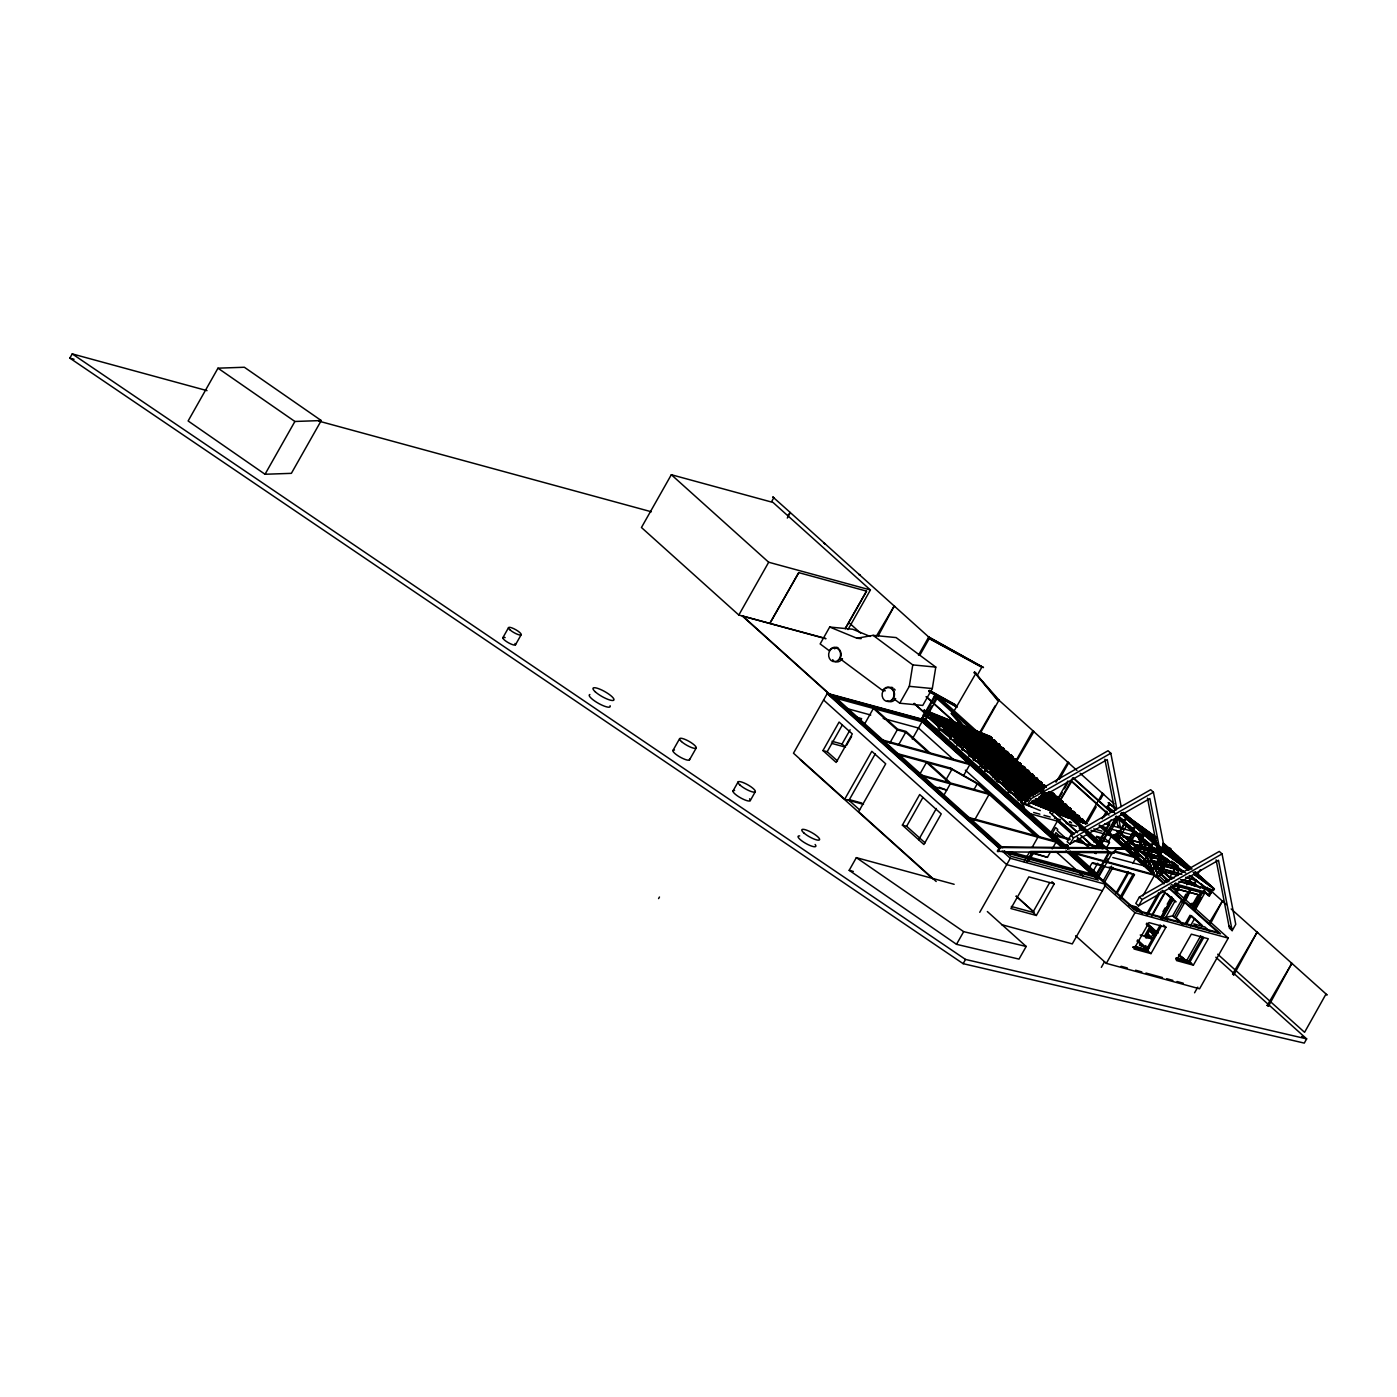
<?xml version="1.0" encoding="UTF-8"?>
<svg xmlns="http://www.w3.org/2000/svg" width="1397" height="1397" viewBox="0 0 1397 1397"><rect width="100%" height="100%" fill="white"/><g stroke="black" fill="none" stroke-linecap="round" stroke-linejoin="round"><path stroke-width="1.5" d="M1152.141 933.231L1152.56 932.288M1153.573 934.541L1153.678 933.685M882.747 690.555A7.491 6.426 -84.5 0 1 891.67 688.197A7.491 6.426 -84.5 0 1 893.434 698.517L899.755 703.215L909.307 686.329L912.765 664.902L873.108 635.356L856.937 638.254L829.696 627.043L820.144 643.93L829.294 650.74A7.491 6.426 -84.5 0 1 838.217 648.383A7.491 6.426 -84.5 0 1 839.981 658.703L882.747 690.555L885.296 690.799M899.755 703.215L922.771 705.433L932.323 688.546L935.78 667.102L896.106 637.573L873.108 635.356M1153.224 932.986L1152.193 933.685L1152.42 932.41M1153.451 934.698L1154.655 934.296M1190.925 904.453L1192.514 903.353L1192.2 905.605M1169.97 849.481L1170.389 848.398L999.711 846.914L997.283 851.175L1005.403 851.873L1004.705 851.244M1170.389 848.398L1170.669 850.092L1115.312 848.992L1167.875 849.463M929.057 637.172L983.488 667.574L928.394 636.945L929.651 637.643L928.586 638.15L982.772 667.382M1152.735 938.278L1148.491 934.453L1147.775 936.06L1152.019 939.884M1111.418 852.746L1114.247 852.816L1116.011 849.62M1215.827 957.224L1306.666 1038.879L1304.274 1043.105L963.144 963.668L69.85 358.121L72.242 353.895L207.018 390.636M217.984 368.179L188.124 420.968L265.028 474.264L291.379 473.339L321.258 420.549L244.353 367.254L217.984 368.179L294.889 421.475L321.258 420.549M265.028 474.264L294.889 421.475M502.868 637.713L508.543 627.655M515.51 644.733L521.203 634.675M847.996 629.558L870.401 589.971L773.03 502.449L671.328 474.718L641.45 527.507L738.821 615.029L825.889 638.761M771.773 501.348L773.816 497.716L772.733 496.861L789.776 512.07C789.48 513.188 791.662 510.586 787.733 515.703M787.297 518.06L790.37 512.629L928.726 637.015L918.493 655.123M738.821 615.029L768.682 562.24L870.401 589.971M825.575 638.429L742.278 615.972L830.866 695.619M672.935 750.503L679.606 738.716M689.559 759.741L696.247 747.936M798.752 572.63L769.957 623.184L798.752 572.63L866.559 591.123L845.325 628.65M658.581 898.603L659.471 897.014M733.006 790.964L738.035 782.076M845.185 628.528L866.559 591.123M750.294 800.551L755.323 791.662M922.841 719.734L827.181 693.663L793.479 753.21L844.696 799.241L863.468 804.358M999.571 848.101L829.416 695.147L830.01 694.082L923.12 719.472M875.919 636.927L894.29 605.914L878.259 635.827M822.955 750.573L839.091 722.057L852.31 733.931L836.174 762.448L822.955 750.573L827.199 751.726L837.484 760.963M827.199 751.726L842.321 724.991M831.983 741.283L842.042 744.025L850.109 729.775M846.53 745.369L851.576 736.463M859.626 722.214L861.652 718.652L855.61 717.01M863.922 725.183L873.387 708.436L897.258 729.898L905.745 732.203L928.219 752.407M919.837 655.21L929.442 638.219M844.696 799.241L871.815 751.307L885.715 763.81L858.596 811.744L936.2 881.507M848.939 800.394L875.255 753.874M889.889 742.925L897.258 729.898M898.376 745.23L905.745 732.203M1107.402 848.608L937.474 695.846L934.925 695.147L921.426 719.001L1065.771 848.765M935.03 696.824L922.718 718.582L925.268 719.263L937.579 697.522M912.258 739.048L922.072 721.708L1062.698 848.119M926.63 715.02L931.747 705.956M933.807 702.342L937.474 695.846M922.928 721.935L923.522 720.887L834.638 696.649L834.044 697.714L922.928 721.935L1063.571 848.381M938.994 726.615L927.66 716.731L925.879 719.892L937.841 730.893M987.347 911.543L1026.184 946.45L1019.007 959.11L956.508 944.32L849.184 870.314L856.344 857.636L954.151 884.301M949.681 733.023L938.592 728.553L939.71 724.746M938.592 728.553L940.391 725.375L1008.599 753.123M938.487 732.045L941.141 729.129L950.746 737.773M999.03 700.072L997.493 700.246L974.442 672.184L999.099 700.194L997.79 699.478L999.03 700.072L979.507 734.63M962.289 726.405L951.392 713.832L952.929 713.64L951.147 713.361L951.986 713.675M997.493 700.246L998.576 700.596L974.408 672.219L975.665 672.795L974.111 672.987M919.121 775.422L926.49 762.395L948.93 782.564L920.361 774.776M977.533 674.821L981.794 667.277L928.586 638.15M1007.359 762.203L949.716 738.542L951.497 735.363L1020.107 762.972L1021.137 764.386M950.397 739.17L952.195 735.992L998.872 754.904M902.375 825.138L919.697 794.526L941.246 813.892L923.923 844.521L902.375 825.138L906.618 826.291L925.093 842.897M906.618 826.291L922.911 797.477M957.731 742.488L956.159 741.074L957.731 742.488L953.453 741.563M975.281 755.061L962.219 749.787L963.319 745.998M962.219 749.787L964.017 746.609L1032.645 774.235L1033.675 775.649M945.594 780.486L951.916 769.328L950.519 768.071L896.525 753.35M960.263 755.515L960.857 754.45M918.702 839.684L936.357 808.496M943.621 795.661L950.309 783.822M963.493 775.789L969.815 764.613L882.625 740.847M1034.234 784.695L973.36 759.793L975.158 756.615L1023.879 776.365M974.041 760.422L975.839 757.244M979.681 766.778L982.807 761.26M974.128 789.34L977.271 783.752L978.983 784.223L1037.901 837.187L1032.173 847.333M985.182 770.411L986.981 767.25L1042.441 789.34M996.952 775.527L985.863 771.057L987.662 767.879L1036.399 787.646M974.355 820.441L989.093 794.387L921.758 776.034M997.004 781.028L998.803 777.867L1036.487 793.077M1008.774 786.144L997.685 781.674L999.484 778.496L1027.266 789.707M1015.497 761.505L1032.907 730.736L998.96 700.229M1016.09 762.133L1033.972 731.487L1032.785 730.718L1076.947 770.428M1028.314 799.765L1009.507 792.309L1010.625 788.502M1009.507 792.309L1011.306 789.13L1029.327 796.465M1017.435 799.538L1019.513 795.871M1018.134 800.167L1020.212 796.482L1019.618 795.364M1018.832 800.778L1020.91 797.111M1020.648 802.28L1022.447 799.136L1026.411 800.725M1021.364 801.476L1023.442 797.809M1040.311 810.592L1021.329 802.926L1023.268 799.555L1027.232 801.145M1116.762 808.601L1107.227 759.584L1027.319 805.178L1024.542 802.681L1028.122 796.342L1108.031 750.748L1110.807 753.245L1121.18 806.575M997.982 851.803L1000.392 847.525L1171.088 849.009M1027.319 805.178L1030.916 798.84L1110.807 753.245M1094.235 875.936L1003.657 851.244L1098.758 876.827M956.508 944.32L963.686 931.659L1026.184 946.45M979.734 912.328L1010.31 858.282L1105.97 884.371L1072.285 943.918L1001.579 924.639M1056.01 782.215L1067.989 762.116L1068.74 762.745L1059.397 779.264M963.144 963.668L965.519 959.442L1306.666 1038.879M1074.083 834.341L1049.933 812.635L1067.832 780.993M1054.718 805.894L1062.226 792.605M1064.374 788.816L1067.605 783.106M1024.071 861.635L1029.292 852.397L1047.436 857.339L1050.3 852.275M1053.809 811.343L1071.831 781.185L1108.258 813.945M1026.568 861.984L1031.754 852.799M1027.022 861.914L1031.178 854.562M1029.222 860.482L1033.396 853.078M1050.998 832.402L1057.372 821.139L1072.669 834.9M1051.4 835.022L1055.626 827.548L1057.739 829.434L1057.127 830.499L1066.837 839.23M1054.735 834.707L1055.94 832.612L1060.794 836.978M1052.22 848.905L1056.045 842.147L968.854 818.38M1165.063 851.943L1153.433 792.221L1150.657 789.724L1070.766 835.319L1067.168 841.658L1069.962 844.155L1149.853 798.56L1160.628 853.969M1069.962 844.155L1073.542 837.816L1153.433 792.221M1011.341 906.478L1032.854 912.346L1049.723 882.537M1085.591 822.641L1102.582 793.304L1103.508 794.002L1100.399 799.503M1087.931 821.541L1096.243 806.855M1054.264 883.812L1028.838 876.879L1010.904 908.539L1036.347 915.472L1054.264 883.812L1051.941 881.717M1102.198 818.817L1106.494 811.22M1107.559 809.317L1110.405 809.125L1114.666 812.949M1103.979 817.14L1107.088 811.657M1093.624 841.902L1096.715 836.436L1105.289 838.776L1109.462 842.531L1106.372 847.996M1111.086 819.882L1094.986 848.346L1080.737 835.546M1097.972 844.783L1104.416 833.398M1106.564 829.608L1109.794 823.898M1098.147 848.328L1116.57 816.145L1166.687 860.989M1098.985 848.555L1116.902 816.913L1116.046 816.686M1088.769 868.707L1091.913 863.136L1134.469 874.749L1120.796 898.9M1113.601 824.719L1117.897 817.14M1108.432 841.57L1111.61 835.93L1090.935 830.289M1093.502 870.61L1097.675 863.224M1113.706 835.057L1115.662 836.803L1116.133 835.965M1121.808 828.386L1123.607 825.225M1030.48 851.472L1109.026 851.646M1124.864 823.601L1115.801 839.632L1118.176 840.278L1126.768 825.103L1124.393 824.457M1005.054 852.502L1098.164 877.892L1112.256 852.973L1109.724 852.275L1095.615 877.194L1066.802 851.279M1119.765 835.982L1121.913 832.193M1103.787 866.088L1098.671 875.151L1099.369 875.779L1096.82 875.081L1070.189 851.14M1105.848 862.455L1107.891 858.841M1103.176 880.913L1111.541 866.123M1124.201 845.464L1126.314 841.71M1124.463 845.709L1126.593 841.954M1128.532 839.16L1127.344 836.82L1123.24 836.681M1104.573 882.153L1112.938 867.38M1124.288 847.263L1133.351 831.232L1135.726 831.879M1133.91 831.739L1124.847 847.752L1127.222 848.398L1134.731 835.127M1133.107 836.524L1126.663 847.909L1143.322 862.892M1135.761 845.674L1136.25 844.818L1138.188 846.582L1155.948 851.419M1133.491 853.392L1135.621 849.638M1142.956 839.859L1133.875 855.89L1136.25 856.536L1144.841 841.343M1136.774 854.126L1139.987 848.433M1115.644 893.713L1128.182 871.536M1132.775 863.451L1135.953 857.81L1113.217 851.611M1117.268 892.91L1128.828 872.479M1119.696 897.904L1133.351 873.736L1134.469 874.749M1142.362 863.503L1151.425 847.49L1153.8 848.136M1151.984 847.979L1142.921 864.01L1145.296 864.656L1153.887 849.481M1146.885 860.36L1144.737 864.167L1152.368 871.012M1149.033 856.571L1151.18 852.781M1146.815 867.642L1149.958 862.089M1152.717 858.579L1154.638 855.208L1150.639 854.126M1151.407 871.641L1160.47 855.61L1162.845 856.256M1161.029 856.117L1151.966 872.13L1153.782 872.287M1139.393 897.014L1135.796 903.353L1138.59 905.85L1218.481 860.255L1232.171 930.646L1235.751 924.308L1222.061 853.916L1219.284 851.419L1139.393 897.014L1142.17 899.511L1222.061 853.916M1155.93 868.497L1161.291 858.998M1155.406 870.89L1162.933 857.601L1160.558 856.955M1101.342 967.37L1104.521 961.747M1142.816 895.966L1154.481 875.325L1074.537 853.532M1138.59 905.85L1142.17 899.511M1106.337 963.371L1134.993 912.695L1228.242 938.12L1199.569 988.797L1106.337 963.371L1075.603 935.763M1160.243 872.374L1167.159 860.133L1164.784 859.487L1156.402 875.692M1147.496 798.193L1160.767 866.454L1163.544 868.951L1167.124 862.613L1166.303 858.352L1169.516 861.146M1161.92 874.557L1163.596 871.606L1178.038 875.535M1176.571 857.479L1177.409 855.994L1163.596 845.971M1146.326 914.598L1158.759 892.648M1165.412 881.105L1167.927 880.808M1147.688 914.965L1161.134 891.181M1169.481 877.822L1174.79 868.428L1176.152 868.812M1167.071 882.607L1165.884 880.267M1172.589 873.823L1174.423 870.558M1152.158 914.494L1163.684 894.132M1151.914 916.118L1165.377 892.334M1144.44 936.252L1149.452 927.381L1150.15 928.01L1145.138 936.881M1175.453 883.114L1173.777 886.065L1175.139 886.449L1176.798 883.48M1185.599 865.599L1186.437 864.132M1174.458 886.257L1176.134 883.306M1145.837 937.474L1151.39 927.695M1146.693 937.614L1148.491 934.453M1162.95 911.735L1165.081 907.98M1167.194 904.226L1171.437 896.717M1160.453 918.004L1172.135 897.345M1175.331 891.723L1177.444 887.968M1162.199 916.31L1171.751 899.406M1136.931 940.984L1144.58 947.864L1145.872 945.594M1161.291 919.121L1172.816 898.76M1175.96 893.207L1178.928 886.466M1151.844 936.2L1152.595 934.872M1161.972 919.313L1173.497 898.935M1176.641 893.382L1179.609 886.641M1145.61 937.684L1153.258 938.662M1135.097 946.398L1146.396 949.489L1160.261 924.971M1163.998 919.051L1164.749 917.707L1172.712 915.786L1181.076 901.013L1182.945 901.519L1184.464 902.899L1176.099 917.672L1174.231 917.165L1182.595 902.392L1184.464 902.899M1165.412 917.951L1174.737 901.484L1176.082 901.851L1166.809 893.521M1161.378 925.984L1147.513 950.484L1134.329 946.887M1186.437 883.83L1188.288 880.564L1194.4 886.065M1186.717 884.825L1188.83 881.07L1190.192 881.437M1165.919 927.224L1148.963 922.596L1134.032 949L1150.988 953.61L1165.919 927.224L1163.596 925.128M1183.818 897.939L1185.948 894.185M1197.631 874.382L1200.18 869.947M1183.451 900.436L1188.76 891.059M1185.197 898.742L1188.376 893.12M1185.18 899.982L1190.244 889.557M1185.861 900.174L1190.925 889.732M1192.549 904.645L1197.858 895.267M1192.182 907.142L1199.621 894.01M1193.929 906.653L1201.088 892.508M1193.841 908.207L1202.8 892.351M1184.848 924.395L1190.034 915.245L1202.398 926.351M1203.97 891.688L1205.628 888.736L1178.824 881.42M1186.21 924.762L1191.379 915.611L1202.206 925.338M1195.046 908.749L1201.333 897.625M1194.802 910.634L1205.314 892.054L1175.087 883.812M1190.454 925.914L1194.592 918.597M1208.143 895.442L1209.802 892.473L1211.164 892.858L1209.488 895.809L1208.143 895.442L1203.358 891.146L1205.087 888.23L1180.325 881.49M1195.238 871.763L1214.395 888.981L1213.417 890.605L1207.165 888.475L1212.736 889.994L1213.556 888.509M1200.774 935.693L1186.367 961.171L1178.824 954.395M1209.278 922.771L1222.462 900.925L1210.588 923.487M1177.479 957.958L1188.777 961.031L1202.642 936.531M1203.76 937.527L1189.895 962.044L1176.711 958.447M1193.37 965.17L1208.3 938.767L1191.344 934.156L1176.414 960.542L1193.37 965.17L1188.777 961.031M1194.575 992.796L1197.753 987.173M1232.678 974.128L1233.813 974.757L1232.556 974.163L1257.16 932.113L1233.865 974.879M1267.289 1005.316L1291.858 963.319L1268.563 1006.067L1267.254 1005.403L1268.563 1006.067M975.612 673.808L952.597 713.553L964.629 727.575M979.524 732.831L995.205 705.747M969.64 728.623L924.063 710.375L969.78 728.413M923.696 715.648L925.006 711.929L995.048 740.427M1151.599 932.27L1151.757 931.083M1153.852 933.737L1153.608 934.75M1114.544 812.251L1107.035 806.663L1109.375 803.764L1116.29 808.776M1107.734 807.291L1110.074 804.393M1134.224 829.347L1123.31 821.296L1125.65 818.398L1156.699 840.959M1124.009 821.925L1126.349 819.009L1155.668 840.33M1135.394 827.146L1133.054 830.045L1132.356 829.434L1134.696 826.518L1157.816 843.439M1144.44 835.266L1142.082 838.183L1141.384 837.554L1143.741 834.638L1160.994 847.176M1159.65 852.502L1150.429 845.674L1152.787 842.775L1189.004 869.091M1151.128 846.303L1153.468 843.404L1189.703 869.72M1188.515 870.174L1162.636 851.367L1160.174 854.44L1159.475 853.811L1161.815 850.895L1188.393 870.331M1115.295 807.623L1108.275 802.751L1115.173 807.78M1150.884 931.083L1151.827 930.996M1151.757 932.323L1150.657 932.096M1154.97 934.907L1156.018 934.96M1103.508 794.002L1102.216 793.321M1257.719 932.69L1256.444 931.921M1292.417 963.878L1291.142 963.109M1024.542 802.681L1028.262 800.551M1191.222 905.518C1193.282 900.628 1189.161 905.745 1190.349 905.169M1151.617 932.463L1150.726 932.27M927.905 713.291L928.376 713.919A3.126 2.27 -68 0 0 929.249 714.338L931.782 715.928M931.904 716.504L931.974 716.783A3.126 2.27 -68 0 0 933.423 718.093L935.955 719.682M940.251 724.013L940.338 724.292A3.126 2.27 -68 0 0 941.788 725.602L1008.529 752.843M948.598 731.539L948.685 731.801A3.126 2.27 -68 0 0 950.135 733.111L952.667 734.7M990.7 736.865A3.126 2.288 -68 0 0 989.722 736.725A3.126 2.27 -68 0 1 988.36 736.289L988.482 736.097A3.126 2.27 -68 0 0 989.355 736.498L991.905 738.087M961.031 742.209L958.482 740.62A3.126 2.27 -68 0 1 957.05 739.31L956.194 737.284L954.308 736.865A3.126 2.27 -68 0 1 953.435 736.446L952.789 735.293M965.31 746.557L965.397 746.836A3.126 2.27 -68 0 0 966.846 748.128L968.732 748.565L970.147 751.464A3.126 2.27 -68 0 0 971.02 751.883L973.552 753.472M982.597 737.546L999.222 744.182L1001.02 747.36A3.126 2.27 -68 0 0 1001.893 747.762L1004.426 749.368M1007.534 751.673L1006.067 751.534A3.126 2.27 -68 0 1 1004.618 750.224L990.281 744.182M973.674 754.066L973.744 754.345A3.126 2.27 -68 0 0 975.193 755.637L977.743 757.226M977.848 757.82L978.494 758.973A3.126 2.27 -68 0 0 979.367 759.392L981.253 759.828L982.108 761.854A3.126 2.27 -68 0 0 983.558 763.146L1043.315 786.825M1017.784 762.727A3.108 2.27 -68 0 0 1018.972 763.006L1020.072 762.954M1007.254 759.514L1021.312 765.189A3.126 2.27 -68 0 0 1022.779 766.551L1024.665 766.97L1026.079 769.887A3.126 2.27 -68 0 0 1026.952 770.306L1029.484 771.895M990.386 769.083L990.456 769.363A3.126 2.27 -68 0 0 991.905 770.655L994.437 772.244M994.559 772.838L995.205 773.99A3.126 2.27 -68 0 0 996.078 774.409L997.964 774.846L998.82 776.872A3.126 2.27 -68 0 0 1000.252 778.164L1002.802 779.753M1015.602 767.023L1029.676 772.698A3.126 2.27 -68 0 0 1031.126 774.06L1032.61 774.217M969.815 751.08L1036.818 777.989L1038.041 780.259A3.126 2.27 -68 0 0 1039.49 781.569L1041.359 781.988L1042.791 784.904A3.126 2.27 -68 0 0 1043.664 785.324L1046.248 787.21L1032.191 781.534M1015.444 791.61L1015.514 791.889A3.126 2.27 -68 0 0 1016.964 793.182L1019.513 794.788M1052.517 792.832L1054.752 795.295A3.126 2.27 -68 0 0 1056.202 796.587L1058.786 798.473L1044.729 792.798M1071.255 809.439L1068.722 807.85A3.126 2.27 -68 0 1 1067.849 807.431L1065.3 804.096M1072.232 811.343A3.126 2.27 -68 0 0 1072.896 811.605L1075.446 813.194M1063.309 808.828L1076.022 814.765A3.126 2.27 -68 0 0 1077.087 815.359L1078.955 815.796L1079.811 817.821A3.126 2.27 -68 0 0 1081.261 819.113L1083.146 819.55L1084.229 822.065M1084.753 822.606A3.126 2.27 -68 0 0 1085.434 822.868L1087.495 823.479M894.848 606.473L893.574 605.774M1068.618 762.779L1067.43 762.063M1222.934 901.502L1221.746 900.733M1110.685 852.17L1114.247 852.816M1007.254 851.891L1109.445 852.781L1108.747 852.153M1068.53 817.716L1069.543 817.734M1112.798 857.514L1152.315 868.026M1018.85 762.814L1018.605 762.797A3.126 2.27 -68 0 1 1017.732 762.378M1015.322 791.034L1012.79 789.427A3.126 2.27 -68 0 1 1011.917 789.026L1010.502 786.109L1008.617 785.673A3.126 2.27 -68 0 1 1007.167 784.381L1007.08 784.101M829.696 627.043L852.711 629.244L870.226 636.473M856.937 638.254L861.128 638.656M912.765 664.902L935.78 667.102M839.632 658.441L842.531 658.947L839.981 658.703M909.307 686.329L932.323 688.546M1079.34 820.022L1078.711 820.51M1152.717 932.131L1153.328 933.248L1152.176 933.423M318.621 421.056L651.351 511.773M69.85 358.121L74.058 359.273M829.416 695.147L831.948 695.828M845.831 708.244L870.75 715.02M883.201 718.425L918.493 728.047L954.046 760.003M1071.831 781.185L1070.993 780.958L1109.008 815.132M881.228 739.607L968.418 763.373M1116.081 816.983L1118.456 817.629L1109.864 832.804L1107.489 832.158M1126.681 823.759L1124.306 823.112L1115.243 839.126L1117.617 839.772L1125.249 846.634M831.425 743.309L845.517 747.151L842.042 744.025M1111.942 825.679L1131.849 831.163M1121.389 828.281L1122.786 828.665M987.714 793.129L950.624 783.019L928.184 762.849M1101.622 826.465L1107.489 828.072M1117.705 830.778L1146.238 856.85M1119.608 831.407L1121.005 831.791M1131.413 834.673L1132.81 835.057M1140.423 841.378L1137.664 836.384L1154.516 874.016L1152.612 870.995M1049.933 812.635L1052.57 809.684L1051.714 809.457L1077.558 832.699M1144.772 839.999L1142.397 839.353L1133.334 855.383L1135.691 856.029M1142.467 840.697L1148.142 853.288M1116.046 833.747L1151.058 865.651M1123.328 835.738L1129.719 837.467L1134.172 841.465M1143.549 841.256L1157.554 873.666L1154.411 867.799M1070.923 822.362L1069.229 821.907L1071.621 822.99M1033.64 812.495L1039.857 814.189M1043.996 815.324L1050.212 817.018M1054.368 818.153L1060.585 819.847M1093.729 828.875L1102.023 831.145M1123.013 836.681L1129.003 838.322M939.221 787.227L946.729 790.143L932.445 786.249M1127.292 838.968L1139.673 842.339M1143.794 843.474L1152.036 845.726M1127.85 839.475L1141.122 842.985M1144.353 843.98L1150.534 845.656M1118.508 837.414L1122.053 838.375M1026.847 812.827L1059.939 821.838M1066.138 823.532L1076.476 826.36M1118.787 837.659L1122.332 838.637M1140.808 843.648L1146.238 854.824M1131.814 843.613L1144.178 846.984M1130.295 843.561L1148.858 848.608M1136.337 847.106L1142.519 848.782M1145.61 849.568L1155.546 852.275M1136.896 847.595L1159.58 853.794M1109.462 842.531L1100.888 840.191L1096.715 836.436M1142.903 852.31L1159.405 856.798M1141.209 851.891L1155.197 855.715M1141.401 852.24L1145.523 853.375M1149.661 854.493L1159.964 857.304M1149.364 856.221L1159.667 859.033M1169.987 861.844L1164.312 860.342L1115.522 816.477M1149.207 856.64L1160.226 859.539M1166.408 861.233L1174.667 863.468M1141.174 855.68L1136.704 855.435L1141.541 856.745M1151.809 860.308L1162.129 863.119M1166.251 864.237L1176.571 867.048M1150.307 860.238L1160.61 863.049M1164.749 864.184L1177.112 867.554M1051.836 834.009L1070.154 839.003M1076.249 840.662L1082.011 842.234L1078.955 839.492M1088.228 843.928L1102.355 847.787L1085.521 832.647M1114.439 851.07L1134.574 856.571M1053.268 835.266L1069.805 839.772M1073.944 840.907L1102.879 848.8M1154.132 863.102L1183.015 870.977M1154.69 863.608L1160.872 865.284M1165.011 866.419L1183.573 871.484M1111.663 854.021L1108.432 852.711L1096.121 874.452L1097.658 875.308M1160.715 868.305L1179.278 873.369M1157.153 867.694L1181.897 874.435M1154.062 866.961L1149.19 854.318M967.457 817.123L1054.648 840.889M1156.367 869.126L1160.418 870.226A2.689 1.921 -74.8 0 0 1158.445 870.89M1163.037 871.099L1177.479 875.046M1185.721 877.299L1196.042 880.11L1194.365 883.061L1181.984 879.691M1094.584 852.764L1096.121 853.619L1093.903 852.135M1186.28 877.787L1196.6 880.599L1194.924 883.568L1180.482 879.621M1152.246 870.139L1148.177 859.33M1168.102 876.251L1174.301 877.945M1074.101 852.711L1153.381 874.33M1156.279 876.006L1158.096 876.163M1175.436 884.877L1204.843 892.91M1092.838 862.7L1100.941 864.9M1109.043 867.118L1131.326 873.195M1171.35 884.738L1203.812 893.242M849.586 799.695L861.844 803.048M1173.393 887.881L1197.648 894.482M1171.943 887.828L1199.656 895.04M1029.921 851.699L1047.436 857.339M1010.083 851.786L1094.829 874.889M1102.39 890.71L1006.731 864.621L823.584 700.002M1129.003 904.924L1136.564 907.002L1142.781 912.573M1182.77 924.744L1172.712 915.786M1136.005 910.093L1218.044 932.463M1140.214 934.995L1152.228 938.278M1143.095 946.136L1139.411 945.123L1145.627 947.253M1149.102 947.864L1145.191 946.799L1137.542 939.937M1144.58 947.864L1148.491 948.93M1134.853 946.59L1146.64 950.239M1176.064 957.818L1188.987 961.346M1133.019 946.956L1148.02 951.497L1132.775 947.323M1176.082 958.709L1190.384 962.603M849.184 870.314L853.34 871.449M1175.82 959.075L1191.082 963.232M1121.092 966.27L1127.309 967.964M1135.604 970.217L1141.82 971.91M1145.959 973.045L1162.531 977.568M1166.67 978.686L1172.886 980.38M1177.042 981.515L1183.259 983.209M1104.748 823.689L1109.288 824.946M1109.497 828.631L1138.345 836.576M1151.198 928.499L1155.825 932.812M1137.909 825.225L1137.402 824.963M999.187 744.164L982.143 737.546M1016.964 760.632L1014.414 759.042A3.126 2.27 -68 0 1 1012.982 757.733L1011.725 755.428L994.681 748.809M1036.784 777.972L1035.317 777.815A3.126 2.27 -68 0 1 1034.426 777.396L1033.78 776.226M928.045 711.387L990.875 736.673M973.796 730.037L989.862 736.516M973.657 730.229L989.722 736.725M927.538 711.946L991.835 737.878M927.66 712.47L973.866 731.102M977.883 732.727L991.957 738.384M927.538 712.662L973.744 731.312M977.76 732.919L991.835 738.611A3.108 2.27 -68 0 0 992.202 739.659M927.783 712.976L974.111 731.923M978.005 733.233L992.656 739.851A3.126 2.27 -68 0 0 993.529 740.253L996.078 741.859M928.376 713.919L993.913 740.48A3.126 2.288 -68 0 1 995.991 742.348A3.108 2.27 -68 0 0 996.899 743.955M931.712 715.701L977.917 734.333M981.951 735.957L996.009 741.632M931.834 716.224L978.04 734.857M982.074 736.481L996.131 742.139M929.616 714.548A3.126 2.288 -68 0 1 931.712 716.417L978.162 735.363M981.934 736.673L996.253 742.663M934.383 718.093L979.14 736.097M933.929 718.093L978.127 735.922M933.475 718.093L977.673 735.922M982.004 737.738L998.087 744.234A3.126 2.288 -68 0 1 1000.165 746.103A3.108 2.27 -68 0 0 1002.26 747.971A3.126 2.288 -68 0 1 1004.356 749.857A3.108 2.27 -68 0 0 1004.722 750.922M935.903 719.455L1000.182 745.387M936.025 719.979L982.231 738.611M986.247 740.235L1000.304 745.893M922.998 715.02L934.715 719.752M931.712 716.434A3.108 2.27 -68 0 0 933.79 718.302A3.126 2.288 -68 0 1 935.885 720.171L982.108 738.821M986.107 740.427L1000.182 746.12M925.705 716.469L935.746 720.52M936.077 720.258L982.37 739.17M986.369 740.742L1000.444 746.469M936.165 720.538L981.305 739.03M984.763 740.48L1003.395 747.954M936.269 720.8L982.301 739.677M986.195 741.493L1002.4 747.779M936.549 721.236L936.723 721.428A3.126 2.27 -68 0 0 937.597 721.847L1004.356 749.141M940.198 723.733L986.404 742.366M990.421 743.99L1004.478 749.648M935.885 720.188A3.108 2.27 -68 0 0 937.981 722.057A3.126 2.288 -68 0 1 940.059 723.925L986.526 742.872M942.277 725.602L1007.027 751.534M941.683 725.549L986.352 743.641M990.368 745.247L1006.434 751.743A3.126 2.288 -68 0 1 1008.529 753.612A3.108 2.27 -68 0 0 1009.245 755.078M940.059 723.943A3.108 2.27 -68 0 0 942.154 725.811A3.126 2.288 -68 0 1 944.232 727.697L1008.669 753.402M944.424 727.767L990.717 746.697M994.716 748.251L1009.367 754.869A3.126 2.27 -68 0 0 1009.787 755.131M944.512 728.047L991.66 747.36M994.839 748.565L1011.76 755.463M944.616 728.308L990.665 747.185M944.25 727.697A3.108 2.27 -68 0 0 946.328 729.566L990.525 747.395M994.542 749.019L1008.599 754.677M948.423 730.718L1012.72 756.65M948.546 731.242L994.751 749.875M998.768 751.499L1012.842 757.157M946.328 729.566A3.126 2.288 -68 0 1 948.423 731.452L994.629 750.084M998.645 751.708L1012.72 757.384A3.108 2.27 -68 0 0 1014.798 759.252A3.126 2.288 -68 0 1 1016.876 761.121L1017.4 761.976M948.668 731.749L994.874 750.399M998.89 752.005L1012.965 757.68M937.911 727.924L949.908 737.529M941.892 729.531L949.855 732.744M950.641 733.111L994.839 750.94M997.301 751.743L1015.933 759.217M950.187 733.111L994.699 751.149M998.715 752.773L1014.798 759.252M952.597 734.473L1016.894 760.405M952.719 734.997L1017.016 760.928M950.501 733.32A3.126 2.288 -68 0 1 952.597 735.206L1017.156 761.487M953.103 736.062L1019.094 762.797M949.489 735.066L946.991 733.844M1002.575 756.318L1018.972 763.006A3.126 2.288 -68 0 1 1021.067 764.875A3.108 2.27 -68 0 0 1023.145 766.761A3.126 2.288 -68 0 1 1025.241 768.629A3.108 2.27 -68 0 0 1026.585 770.446M956.788 738.227L1021.067 764.159M956.91 738.751L1021.19 764.683M952.597 735.224A3.108 2.27 -68 0 0 954.675 737.075A3.126 2.288 -68 0 1 956.77 738.961L1002.994 757.593M1006.993 759.217L1021.067 764.892M957.032 739.257L1003.238 757.907M959.442 740.62L1024.28 766.726M958.534 740.62L1001.178 757.645M1007.202 760.073L1023.285 766.551M960.961 741.982L1025.241 767.913M961.084 742.505L1007.289 761.138M1011.306 762.762L1025.363 768.437M956.77 738.978A3.108 2.27 -68 0 0 958.866 740.829A3.126 2.288 -68 0 1 960.944 742.715L1007.412 761.662M1011.166 762.972L1025.485 768.944M949.716 738.542L952.789 740.131M952.894 739.834L1007.534 761.959M1011.445 763.321L1028.471 770.48M1009.839 763.024L1027.913 770.306M961.136 742.802L1027.319 770.515M965.135 745.736L1029.432 771.668M965.257 746.26L1029.554 772.192M960.944 742.733A3.108 2.27 -68 0 0 963.039 744.584A3.126 2.288 -68 0 1 965.117 746.469L1011.341 765.102M1015.357 766.726L1029.414 772.401A3.108 2.27 -68 0 0 1031.492 774.27A3.126 2.288 -68 0 1 1033.588 776.138A3.108 2.27 -68 0 0 1034.129 777.413M965.379 746.784L1011.585 765.416M966.881 748.128L1009.542 765.154M1015.567 767.582L1031.632 774.06M965.135 746.487A3.108 2.27 -68 0 0 967.213 748.338L1007.394 764.543M1015.427 767.791L1031.492 774.27M969.308 749.49L1033.605 775.422M969.431 750.014L1015.636 768.647M1019.653 770.271L1033.728 775.946M967.213 748.338A3.126 2.288 -68 0 1 969.308 750.224L1015.514 768.856M1019.531 770.48L1033.605 776.156M969.553 750.538L1015.881 769.468M1019.775 770.795L1033.972 776.767M970.147 751.464L1035.683 778.024A3.126 2.288 -68 0 1 1037.761 779.91A3.108 2.27 -68 0 0 1038.879 781.622M973.482 753.245L1037.779 779.177M973.622 753.769L1019.827 772.401M1023.844 774.025L1037.901 779.701M961.538 749.176L963.913 750.137M966.689 751.254L1019.95 772.925M1023.704 774.235L1038.023 780.207M976.154 755.655L1020.91 773.641M1024.368 775.091L1040.992 781.744M975.7 755.637L1019.897 773.467M1023.914 775.091L1039.997 781.569M975.246 755.637L1019.443 773.467M1023.791 775.3L1039.857 781.779M977.673 756.999L1041.952 782.931M1042.075 783.455L977.795 757.541M1027.878 777.989L1041.952 783.665A3.108 2.27 -68 0 0 1044.03 785.533A3.126 2.288 -68 0 1 1046.074 787.122M977.917 758.047L1024.141 776.732M1028.14 778.304L1042.214 784.014M978.04 758.344L1024.245 776.994M1026.533 778.042L1045.166 785.498M978.319 758.798L1024.071 777.221M1026.533 778.234L1044.17 785.324M981.847 760.754L1046.126 786.686M981.969 761.278L1028.175 779.91M969.308 750.241A3.108 2.27 -68 0 0 971.386 752.092A3.126 2.288 -68 0 1 973.482 753.978A3.108 2.27 -68 0 0 975.56 755.847A3.126 2.288 -68 0 1 977.656 757.733A3.108 2.27 -68 0 0 979.751 759.601A3.126 2.288 -68 0 1 981.829 761.487L1028.297 780.434M1032.051 781.744L1046.126 787.419M984.047 763.146L1044.781 787.471M983.593 763.146L1043.873 787.454M985.025 763.303L1044.275 788.013M973.36 759.793L1044.397 788.537M1038.25 786.301L1044.275 788.746M986.195 765.329L1032.488 784.241M1036.487 785.812L1042.529 788.292M986.282 765.608L1033.431 784.904M1036.609 786.109L1043.489 788.956M986.387 765.853L1032.435 784.73M1036.452 786.354L1042.93 788.991M981.829 761.505A3.108 2.27 -68 0 0 983.925 763.356A3.126 2.288 -68 0 1 986.003 765.242A3.108 2.27 -68 0 0 988.098 767.11L1030.288 784.136M1036.312 786.563L1042.337 788.991M1048.466 791.767L1054.491 794.195M990.316 768.787L1036.522 787.419M1048.588 792.291L1054.613 794.718M1048.448 792.483L1054.491 794.928A3.108 2.27 -68 0 0 1056.569 796.796A3.126 2.288 -68 0 1 1058.594 798.385M990.438 769.31L1036.644 787.943M1048.71 792.798L1054.735 795.242M992.411 770.673L1036.609 788.484M1047.663 792.71L1057.704 796.761M991.957 770.655L1036.469 788.694M1048.204 793.356L1056.569 796.796M994.385 772.017L1040.59 790.667M1046.615 793.094L1058.664 797.949M994.507 772.541L1040.713 791.173M988.098 767.11A3.126 2.288 -68 0 1 990.194 768.996A3.108 2.27 -68 0 0 992.272 770.865A3.126 2.288 -68 0 1 994.367 772.751L1040.852 791.75M1044.851 793.321L1058.926 799.049M994.751 773.379L1039.787 791.61M1044.973 793.618L1059.031 799.294M994.874 773.606L1039.228 791.645M1044.799 793.863L1059.17 799.538M996.131 774.409L1038.635 791.645M1044.677 794.072L1058.734 799.748M987.557 771.388L985.182 770.428L985.863 771.057M988.36 771.703L1036.731 791.173M1044.764 794.422L1062.907 801.93M998.68 776.295L1036.853 791.697M1044.886 794.928L1062.96 802.227M994.367 772.768A3.108 2.27 -68 0 0 996.445 774.619A3.126 2.288 -68 0 1 998.541 776.505L1036.714 791.907M1050.771 797.565L1062.838 802.437A3.108 2.27 -68 0 0 1063.746 804.043M998.803 776.819L1036.976 792.204M1049.025 797.076L1063.082 802.751A3.126 2.27 -68 0 0 1064.077 803.956M1001.212 778.181L1037.936 792.937M1041.952 794.544L1045.969 796.168M1049.444 797.617L1066.051 804.27M1000.304 778.181L1036.923 792.763M1048.85 797.827L1065.055 804.096M1042.913 795.749L1067.011 805.458M1041.167 795.312L1045.131 796.901M1051.085 799.311L1055.049 800.9M1002.854 780.05L1035.002 793.025M1041.027 795.452L1049.06 798.682M1053.076 800.306L1067.133 805.982M998.541 776.522A3.108 2.27 -68 0 0 1000.636 778.373A3.126 2.288 -68 0 1 1002.714 780.259L1035.125 793.531M1040.887 795.661L1049.182 799.206M1053.198 800.83L1067.256 806.506M1002.906 780.347L1035.247 793.845M1041.167 796.011L1049.304 799.521M1052.151 800.743L1070.242 808.025M1002.994 780.626L1035.369 794.072M1041.551 796.517L1049.444 799.748M1059.188 803.799L1069.683 807.868M1003.238 781.115L1034.95 794.282M1042.651 797.32L1049.007 799.957M1058.734 803.799L1069.089 808.06A3.126 2.288 -68 0 1 1071.185 809.946A3.108 2.27 -68 0 0 1071.569 811.011M1003.57 781.499A3.126 2.27 -68 0 0 1004.443 781.918L1033.029 793.828M1041.062 797.058L1055.119 802.734M1059.136 804.358L1071.202 809.212M1007.027 783.804L1033.151 794.334M1039.176 796.779L1053.233 802.437M1057.25 804.061L1071.324 809.736M1002.714 780.277A3.108 2.27 -68 0 0 1004.81 782.128A3.126 2.288 -68 0 1 1006.905 784.014L1033.029 794.561M1041.044 797.792L1053.111 802.664M1059.136 805.074L1071.202 809.946M1007.15 784.328L1033.274 794.858M1039.298 797.285L1053.355 802.961M1057.372 804.585L1071.447 810.26A3.126 2.27 -68 0 0 1071.848 811.011M1009.577 785.69L1033.675 795.417M1039.717 797.844L1054.316 803.677M1057.791 805.126L1074.415 811.779M1008.669 785.69L1033.221 795.399M1039.246 797.844L1054.875 804.323M1057.337 805.126L1073.402 811.605M1033.099 795.609L997.004 781.045L997.685 781.674M1039.124 798.036L1053.181 803.712M1059.205 806.139L1073.28 811.814A3.126 2.288 -68 0 1 1075.358 813.7M1011.079 787.052L1033.186 795.958M1039.211 798.385L1075.376 812.967M1011.201 787.559L1031.3 795.661M1039.333 798.909L1075.498 813.491M1006.905 784.031A3.108 2.27 -68 0 0 1008.983 785.882A3.126 2.288 -68 0 1 1011.079 787.768L1031.178 795.888M1039.193 799.119L1053.268 804.794M1011.323 788.083L1029.537 795.679M1039.455 799.433L1053.635 805.405M1061.563 808.339L1075.742 814.311M1011.585 788.624L1030.375 796.098M1036.399 798.525L1054.473 805.807M1061.51 808.88L1078.589 815.534M1011.917 789.026L1028.908 795.923M1038.041 799.555L1053.024 805.65M1063.065 809.701L1077.454 815.569A3.126 2.288 -68 0 1 1079.532 817.455A3.108 2.27 -68 0 0 1081.627 819.323A3.126 2.288 -68 0 1 1083.723 821.209A3.108 2.27 -68 0 0 1083.967 822.03M1035.352 798.909L1079.549 816.721M1029.449 796.989L1015.252 791.523A3.126 2.288 -68 0 0 1013.157 789.654A3.108 2.27 -68 0 1 1011.079 787.786M1061.598 809.963L1035.334 799.625L1061.72 810.47M1065.614 811.57L1079.671 817.245M1029.572 797.512L1015.252 791.54A3.108 2.27 -68 0 0 1017.33 793.391A3.126 2.288 -68 0 1 1019.426 795.277A3.108 2.27 -68 0 0 1021.521 797.146A3.126 2.288 -68 0 1 1023.547 798.735L1027.581 800.411M1065.736 812.094L1079.794 817.769M1017.924 793.199L1028.524 797.408M1036.015 800.481L1060.672 810.382M1066.138 812.635L1082.762 819.288M1017.47 793.199L1029.519 798.054M1035.561 800.481L1061.668 811.028M1065.684 812.635L1081.767 819.131M1017.016 793.199L1029.397 798.263M1035.09 800.481L1061.528 811.22M1067.238 813.456L1081.627 819.323M1019.443 794.561L1029.484 798.613M1033.501 800.219L1083.723 820.476M1027.598 798.316L1019.566 795.085M1033.623 800.743L1051.714 808.042M1055.73 809.666L1063.763 812.897M1067.779 814.521L1083.845 820.999M1019.426 795.277L1027.476 798.525M1033.483 800.952L1063.641 813.106M1067.64 814.73L1083.723 821.209M1019.688 795.592L1027.738 798.892M1033.745 801.267L1051.836 808.601M1055.853 810.173L1065.911 814.276M1069.91 815.848L1083.985 821.576M1008.826 791.68L1011.201 792.64M1012.004 792.972L1028.14 799.381M1032.156 801.005L1086.936 823.043M1032.156 801.214L1085.94 822.885M1020.264 796.534A3.126 2.27 -68 0 0 1021.155 796.936L1027.633 799.94M1031.65 801.546L1085.888 823.427M1027.738 800.306L1023.599 798.263M1031.754 801.93L1071.936 818.136M1075.952 819.742L1085.993 823.793M1031.597 802.035L1069.77 817.437M1075.795 819.864L1085.836 823.916M1032.366 803.135L1052.203 811.133M1056.167 812.74L1068.076 817.542M1031.213 802.751L1051.05 810.749M1055.014 812.356L1068.897 817.961M1027.109 801.354L1023.128 799.748L925.932 712.033L1023.268 799.555M1031.073 802.961L1050.911 810.958M1054.875 812.565L1068.775 818.153M1023.023 803.275L1020.648 802.315L1021.329 802.926M1023.826 803.589L1031.719 806.785M1080.352 820.301L1082.308 821.453M1080.562 821.89L1083.234 822.885L1082.535 821.785M929.442 690.328L955.618 704.856M929.267 690.572L955.548 705.153M929.127 690.904L955.408 705.485M928.9 691.201L957.067 706.83M928.778 691.532L956.928 707.161M950.519 768.071L978.983 784.223M943.254 725.759L944.32 727.191M1079.846 821.593L1082.85 822.117M1199.761 870.628L1200.809 870.331M72.242 353.895L965.519 959.442M856.344 857.636L963.686 931.659M1122.193 812.635L1156.699 837.711L1122.07 812.792M1122.158 813.159L1156.646 838.235M1120.656 813.298L1155.162 838.375M1163.788 844.644L1168.957 848.416M1121.354 813.927L1155.86 839.003M1162.758 844.015L1169.656 849.027M1162.566 845.342L1178.09 856.623M1107.035 806.663L1113.846 811.622M1162.287 846.582L1187.136 864.743M1164.434 849.69L1191.012 869.109M1124.079 820.528L1118.962 816.808L1169.062 862.001M1123.31 821.296L1130.121 826.256M1194.173 872.863L1204.528 880.372M1139.341 833.066L1142.746 835.546M1193.143 872.234L1205.227 881.001M1193.684 873.928L1214.395 888.981L1195.116 871.92M1132.356 829.434L1143.27 837.484M1193.562 874.085L1214.255 889.138M1141.384 837.554L1152.298 845.604M1150.429 845.674L1158.951 851.873M1171.559 861.163L1178.37 866.105M1159.475 853.811L1185.721 873.003M1189.126 875.482L1207.846 889.086M926.944 711.003L925.076 710.584A3.126 2.27 -68 0 1 924.203 710.165M1163.334 843.09L1192.043 868.899M1163.212 843.247L1190.331 867.624M1207.025 887.27L1226.322 904.627M1231.159 908.958L1327.15 994.978L1325.875 994.28L1304.571 1032.313L1217.695 954.203M1080.16 773.309L1113.95 803.677M1123.607 812.356L1142.903 829.713M1201.612 884.266L1211.164 892.858M1200.931 884.074L1210.483 892.666L1208.807 895.617L1204.039 891.338M1192.305 876.74L1209.802 892.473M1108.397 802.611L1116.255 809.928M1121.162 814.084L1162.514 851.524M1204.72 891.513L1209.488 895.809M1176.309 866.821L1181.076 871.117M1187.45 876.845L1190.628 879.691M1193.806 882.555L1200.18 888.282M1174.336 865.476L1180.744 871.239M1193.597 882.782L1198.399 887.112M1172.258 864.883L1178.701 870.68M1189.912 880.756L1196.373 886.571M1108.031 808.479L1112.309 812.303M1169.219 863.433L1178.265 871.553M1073.629 778.024L1111.645 812.198M1110.79 811.971L1072.774 777.797L1052.011 814.503L1073.35 833.153M1117.705 825.278L1120.499 827.792L1118.421 817.123M1228.958 925.949L1231.752 928.464M1232.171 930.646L1229.395 928.149L1216.106 859.871M1130.452 839.632L1133.351 842.234M1132.88 843.072L1137.717 847.42M1121.634 833.887L1145.977 855.767M1150.849 860.15L1171.943 879.115M1120.953 833.712L1145.296 855.593M1150.168 859.958L1171.262 878.923M1151.111 861.233L1170.581 878.748M1119.957 836.838L1126.453 842.688M1129.702 845.604L1142.676 857.269M1147.548 861.635L1150.796 864.568M1160.523 873.317L1168.643 880.599M1120.9 838.113L1150.115 864.376M1159.859 873.125L1167.962 880.424M1160.802 874.4L1168.905 881.699M1113.985 835.406L1150.988 868.672M1159.039 875.919L1165.482 881.699M1170.302 886.047L1228.242 938.12M1103.386 826.989L1107.838 830.988M1109.305 832.315L1116.063 838.392M1099.526 824.998L1105.446 830.324M1106.948 831.669L1164.365 883.341M1169.167 887.671L1220.524 933.842L1135.761 910.722L1098.496 877.229M1099.055 825.854L1164.015 883.899M1168.783 888.178L1219.162 933.458M1181.076 901.013L1182.595 902.392M1209.331 930.996L1204.808 926.927L1193.789 923.923L1198.312 927.992M1162.374 890.36L1174.737 901.484M1012.127 758.065L1023.495 768.28M934.925 695.147L1109.724 852.275M934.331 696.212L1103.56 848.328M1079.41 827.146L1082.465 829.905M1079.235 828.072L1082.308 830.813M1086.883 834.935L1100.661 847.315M849.306 622.957L860.569 633.085M1176.099 917.672L1180.133 921.304M1054.648 811.57L1076.825 831.494M1081.575 835.773L1095.824 848.59M926.333 696.666L957.172 724.379M926.228 696.876L955.426 723.14M1079.671 838.829L1089.119 847.333M1077.244 837.187L1089.852 848.52M1059.066 821.611L1072.826 833.992M1077.262 839.021L1080.318 841.78M1164.749 917.707L1167.543 920.204M671.328 474.718L768.682 562.24M1028.122 796.342L1030.916 798.84M1070.766 835.319L1073.542 837.816M914.232 703.372L925.513 713.518M930.35 717.866L940.024 726.562M943.254 729.478L951.322 736.725M914.109 703.582L925.39 713.745M930.227 718.093L939.902 726.789M943.132 729.688L951.2 736.935M953.959 740.654L1021.364 801.249M953.121 740.427L1023.722 803.904M1135.971 908.05L1142.187 913.638M924.57 718.652L1069.491 848.922M1072.739 851.838L1097.047 873.684M940.094 733.495L946.502 739.257M951.322 743.588L986.631 775.318M994.647 782.547L1001.073 788.31M1005.892 792.64L1020.334 805.615M922.02 717.953L1068.007 849.184M1099.456 877.246L1137.123 911.088M1081.208 861.687L1084.421 864.568M953.627 747.412L956.875 750.329M967.597 759.968L970.828 762.884M994.14 783.839L997.388 786.755M1008.058 796.342L1012.912 800.708M1050.142 834.184L1053.373 837.082M1097.867 877.089L1105.97 884.371M1068.705 851.402L1096.226 876.129M925.687 723.367L930.419 727.61M939.884 736.114L943.027 738.961M952.492 747.465L958.813 753.14M1147.024 923.155L1158.113 933.074M1104.433 885.209L1134.993 912.695M1065.928 851.035L1098.252 880.093L1011.061 856.326L1007.831 853.41M1146.588 923.452L1156.07 931.974M1146.204 924.133L1155.948 932.725M1182.351 957.242L1185.372 959.949M1182.002 957.871L1185.005 960.595M1178.474 955.024L1184.499 960.455M965.362 770.184L1039.717 837.013M1055.87 851.541L1083.356 876.251M1034.81 835.476L977.271 783.752L951.916 769.328L897.922 754.607L906.007 761.871M929.913 752.878L906.042 731.417L897.572 729.112L875.081 708.908M1146.396 949.489L1150.988 953.61M832.56 694.78L1002.714 847.752M834.882 697.941L851.052 712.47M855.907 716.836L865.599 725.549M868.829 728.448L891.461 748.792M910.739 766.132L933.493 786.581M939.954 792.378L948.039 799.643M951.27 802.559L975.508 824.352M980.362 828.718L990.054 837.432M993.284 840.33L1001.37 847.595M830.01 694.082L1000.392 847.525M742.401 615.763L830.988 695.392M827.181 693.663L998.96 848.084M1002.208 851L1010.31 858.282M1016.283 896.228L1033.99 912.136M1016.09 896.176L1033.763 912.049M1032.854 912.346L1036.347 915.472M848.311 799.73L859.609 809.876M800.306 759.758L932.637 878.73M927.66 716.731L939.622 727.732M974.477 672.341L975.665 672.795M986.684 766.307L986.858 766.482A3.126 2.27 -68 0 0 987.731 766.901L990.263 768.49M944.913 728.763L945.088 728.937A3.126 2.27 -68 0 0 945.961 729.356L948.493 730.945M958.377 719.926L963.825 726.213M951.741 713.203L964.017 727.348M1062.82 801.651L1061.126 800.341A3.126 2.288 -68 0 1 1062.838 802.437M965.205 745.963L962.673 744.374A3.126 2.27 -68 0 1 961.8 743.955M996.183 742.436L996.271 742.715A3.126 2.27 -68 0 0 997.248 743.868M973.988 754.205L975.211 760.265M972.033 751.743L973.692 760.02M969.955 752.756L970.775 756.877M967.789 750.224L969.064 756.563M960.438 743.361L961.276 747.587M958.202 740.462L959.425 746.609M955.758 739.554L957.032 745.963M954.168 738.838L954.972 742.977M1161.466 858.229L1162.706 864.638M1163.125 866.769L1163.544 868.951M1104.852 759.217L1114.806 810.365M1116.465 818.886L1118.141 827.478M1017.784 795.068L1018.046 799.067M1015.846 793.74L1016.09 797.844M1009.088 786.267L1009.35 790.527M1007.848 785.411L1008.25 791.942M1005.98 785.254L1006.224 789.462M1004.426 782.233L1004.687 786.546M999.099 775.335L999.361 779.631M984.431 762.832L984.937 771.476M982.493 761.802L982.877 768.21M981.41 763.722L981.672 767.931M997.79 776.016L998.034 780.259M995.817 774.235L996.201 780.591M994.559 773.1L994.926 779.456M992.708 773.449L992.97 777.675M991.224 771.266L991.486 775.562M985.915 764.927L986.299 771.319M514.987 643.458A7.247 1.711 29.5 0 1 512.315 644.558A7.247 1.711 29.5 0 1 503.933 639.564A7.247 1.711 29.5 0 1 505.155 637.591M815.115 844.469A10.181 2.41 29.5 0 1 806.086 843.596A10.181 2.41 29.5 0 1 799.695 835.912M749.56 798.805A9.884 2.34 29.5 0 1 740.794 797.966A9.884 2.34 29.5 0 1 734.595 790.492M689.489 759.025A9.517 2.253 29.5 0 1 679.344 756.633A9.517 2.253 29.5 0 1 674.454 750.067M610.07 705.712A11.962 2.829 29.5 0 1 598.667 703.477A11.962 2.829 29.5 0 1 589.866 694.519M950.501 733.32A3.108 2.27 -68 0 1 948.423 731.452M926.997 711.387A3.126 2.288 -68 0 0 925.443 710.794A3.126 2.27 -68 0 1 924.063 710.375M929.616 714.548A3.108 2.27 -68 0 1 927.66 713.238M1065.178 804.288A3.126 2.288 -68 0 1 1067.011 806.191A3.108 2.27 -68 0 0 1069.089 808.06M1073.28 811.814A3.108 2.27 -68 0 1 1072.302 811.674M1077.454 815.569A3.108 2.27 -68 0 1 1076.476 815.429M1076.074 815.15A3.108 2.27 -68 0 1 1075.358 813.718M1084.84 822.938A3.108 2.27 -68 0 0 1085.801 823.077A3.126 2.288 -68 0 1 1087.18 823.514M1051.784 792.78A3.126 2.27 -68 0 1 1051.33 792.57M991.102 737.145A3.126 2.288 -68 0 1 991.818 738.594M993.913 740.462A3.108 2.27 -68 0 1 992.534 740.043M1006.434 751.726A3.108 2.27 -68 0 1 1005.054 751.307M1010.607 755.498A3.126 2.288 -68 0 1 1012.703 757.366M1017.121 761.959A3.108 2.27 -68 0 1 1016.876 761.138M1027.581 770.498A3.126 2.288 -68 0 1 1029.414 772.384M1035.683 778.024A3.108 2.27 -68 0 1 1034.496 777.745M1040.101 781.761A3.126 2.288 -68 0 1 1041.952 783.665M1052.639 793.025A3.126 2.288 -68 0 1 1054.473 794.928M1116.168 830.429A2.689 1.921 -74.8 0 1 1116.814 834.341A2.689 1.921 -74.8 0 1 1113.671 834.847M1020.561 806.226A2.689 1.921 -74.8 0 1 1023.547 805.493A2.689 1.921 -74.8 0 1 1023.18 809.457M1064.828 846.023A2.689 1.921 -74.8 0 1 1067.622 845.08A2.689 1.921 -74.8 0 1 1067.832 848.712M1161.204 870.925A2.689 1.921 -74.8 0 1 1158.707 875.343M1064.287 845.866A2.689 1.921 -74.8 0 1 1067.081 844.941A2.689 1.921 -74.8 0 1 1067.291 848.573M1129.335 905.605A8.225 1.956 29.5 0 1 1130.19 905.832M1131.133 906.164A8.225 1.956 29.5 0 1 1140.057 911.473M1132.635 908.102A8.225 1.956 29.5 0 1 1137.874 911.228M834.358 648.348A7.491 6.426 -84.5 0 1 837.624 647.492M891.076 687.307A7.491 6.426 -84.5 0 1 892.718 687.638M842.181 658.686A6.985 5.99 -84.5 0 1 835.249 661.637M833.852 660.886A6.985 5.99 -84.5 0 1 832.664 659.716M834.55 648.784A6.985 5.99 -84.5 0 1 837.589 647.981M893.993 688.861A6.985 5.99 -84.5 0 1 895.163 690.031M895.634 698.5A6.985 5.99 -84.5 0 1 887.305 700.7M891.042 687.795A6.985 5.99 -84.5 0 1 892.596 688.11M1114.981 834.498L1114.509 835.336L1117.024 835.057L1114.981 834.498M1165.342 859.993L1155.79 876.862L1158.165 877.508L1167.717 860.639L1165.342 859.993M824.073 543.171L825.348 543.939L824.073 543.171M858.841 574.429L860.115 575.197L859.033 574.446M1301.987 1036.504L1303.261 1037.273L1301.987 1036.504M803.781 832.856A10.181 2.41 29.5 0 0 819.061 840.103A10.181 2.41 29.5 0 0 809.23 831.267A10.181 2.41 29.5 0 0 803.781 832.856M739.956 785.044A9.884 2.34 29.5 0 0 754.799 792.064A9.884 2.34 29.5 0 0 745.265 783.49A9.884 2.34 29.5 0 0 739.956 785.044M681.474 741.563A9.517 2.253 29.5 0 0 695.741 748.321A9.517 2.253 29.5 0 0 686.573 740.078A9.517 2.253 29.5 0 0 681.474 741.563M595.366 691.899A11.962 2.829 29.5 0 0 613.318 700.403A11.962 2.829 29.5 0 0 601.775 690.031A11.962 2.829 29.5 0 0 595.366 691.899M509.957 629.837A7.247 1.711 29.5 0 0 520.819 634.971A7.247 1.711 29.5 0 0 513.834 628.702A7.247 1.711 29.5 0 0 509.957 629.837M838.584 659.838A6.985 5.99 -84.5 0 0 836.576 648.051A6.985 5.99 -84.5 0 0 828.735 656.276A6.985 5.99 -84.5 0 0 838.584 659.838M892.054 699.653A6.985 5.99 -84.5 0 0 890.029 687.865A6.985 5.99 -84.5 0 0 882.206 696.09A6.985 5.99 -84.5 0 0 892.054 699.653"/></g></svg>
